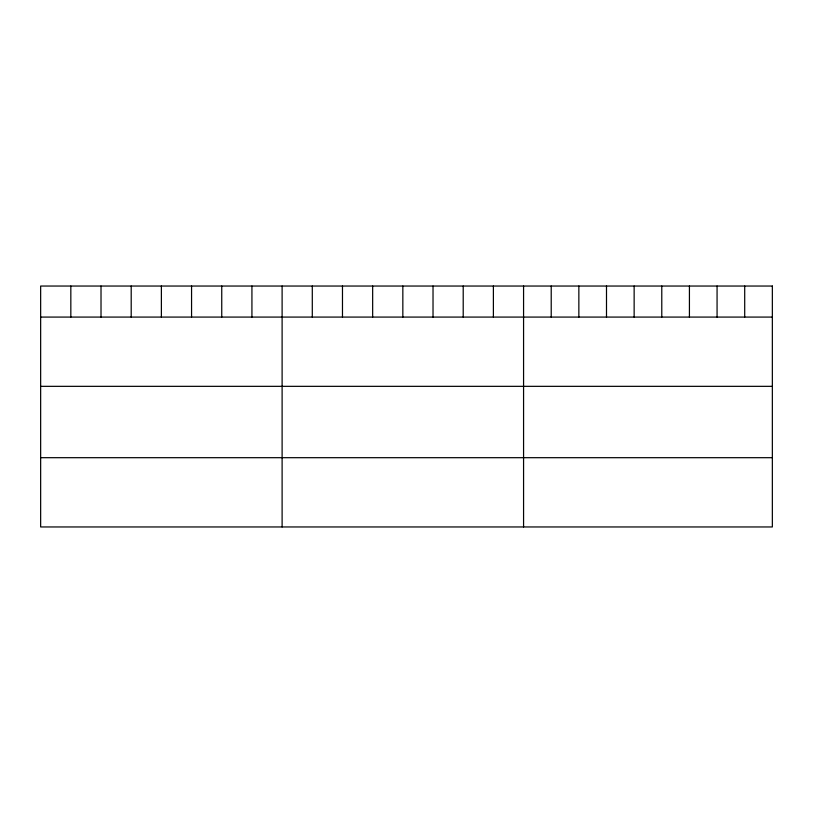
<?xml version="1.0" encoding="UTF-8"?>
<svg xmlns="http://www.w3.org/2000/svg" width="813" height="813" viewBox="0 0 813 813"><rect width="100%" height="100%" fill="white"/><g stroke="black" fill="none" stroke-linecap="round" stroke-linejoin="round"><path stroke-width="1.22" d="M40.65 317.08L772.35 317.08M40.65 386.338L772.35 386.338M40.65 457.689L772.35 457.689M744.708 286.044L744.708 317.08M717.066 286.044L717.066 317.08M689.424 286.044L689.424 317.08M661.782 286.044L661.782 317.08M634.14 286.044L634.14 317.08M606.498 286.044L606.498 317.08M578.856 286.044L578.856 317.08M551.214 286.044L551.214 317.08M523.572 286.044L523.572 526.956M493.389 286.044L493.389 317.08M463.207 286.044L463.207 317.08M433.024 286.044L433.024 317.08M402.841 286.044L402.841 317.08M372.659 286.044L372.659 317.08M342.476 286.044L342.476 317.08M312.294 286.044L312.294 317.08M282.111 286.044L282.111 526.956M251.928 286.044L251.928 317.08M221.746 286.044L221.746 317.08M191.563 286.044L191.563 317.08M161.381 286.044L161.381 317.08M131.198 286.044L131.198 317.08M101.015 286.044L101.015 317.08M70.833 286.044L70.833 317.08M772.35 286.044L40.65 286.044L40.65 526.956L772.35 526.956L772.35 286.044"/></g></svg>
